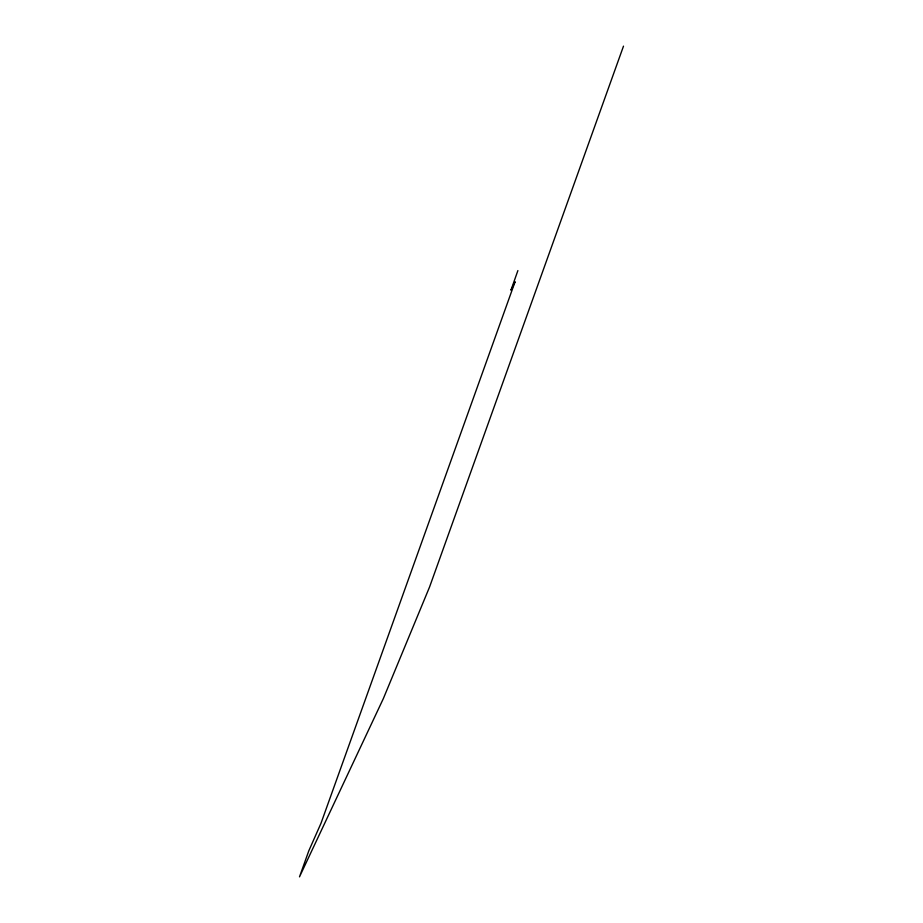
<?xml version="1.0" encoding="UTF-8"?>
<svg xmlns="http://www.w3.org/2000/svg" width="923" height="923" viewBox="0 0 923 923"><rect width="100%" height="100%" fill="white"/><g stroke="black" fill="none" stroke-linecap="round" stroke-linejoin="round"><path stroke-width="1.38" d="M517.884 270.589L510.961 290.226L515.092 281.723L320.996 823.281L308.801 850.833L299.502 876.85L383.345 698.596L429.587 586.947L623.498 46.15"/></g></svg>
